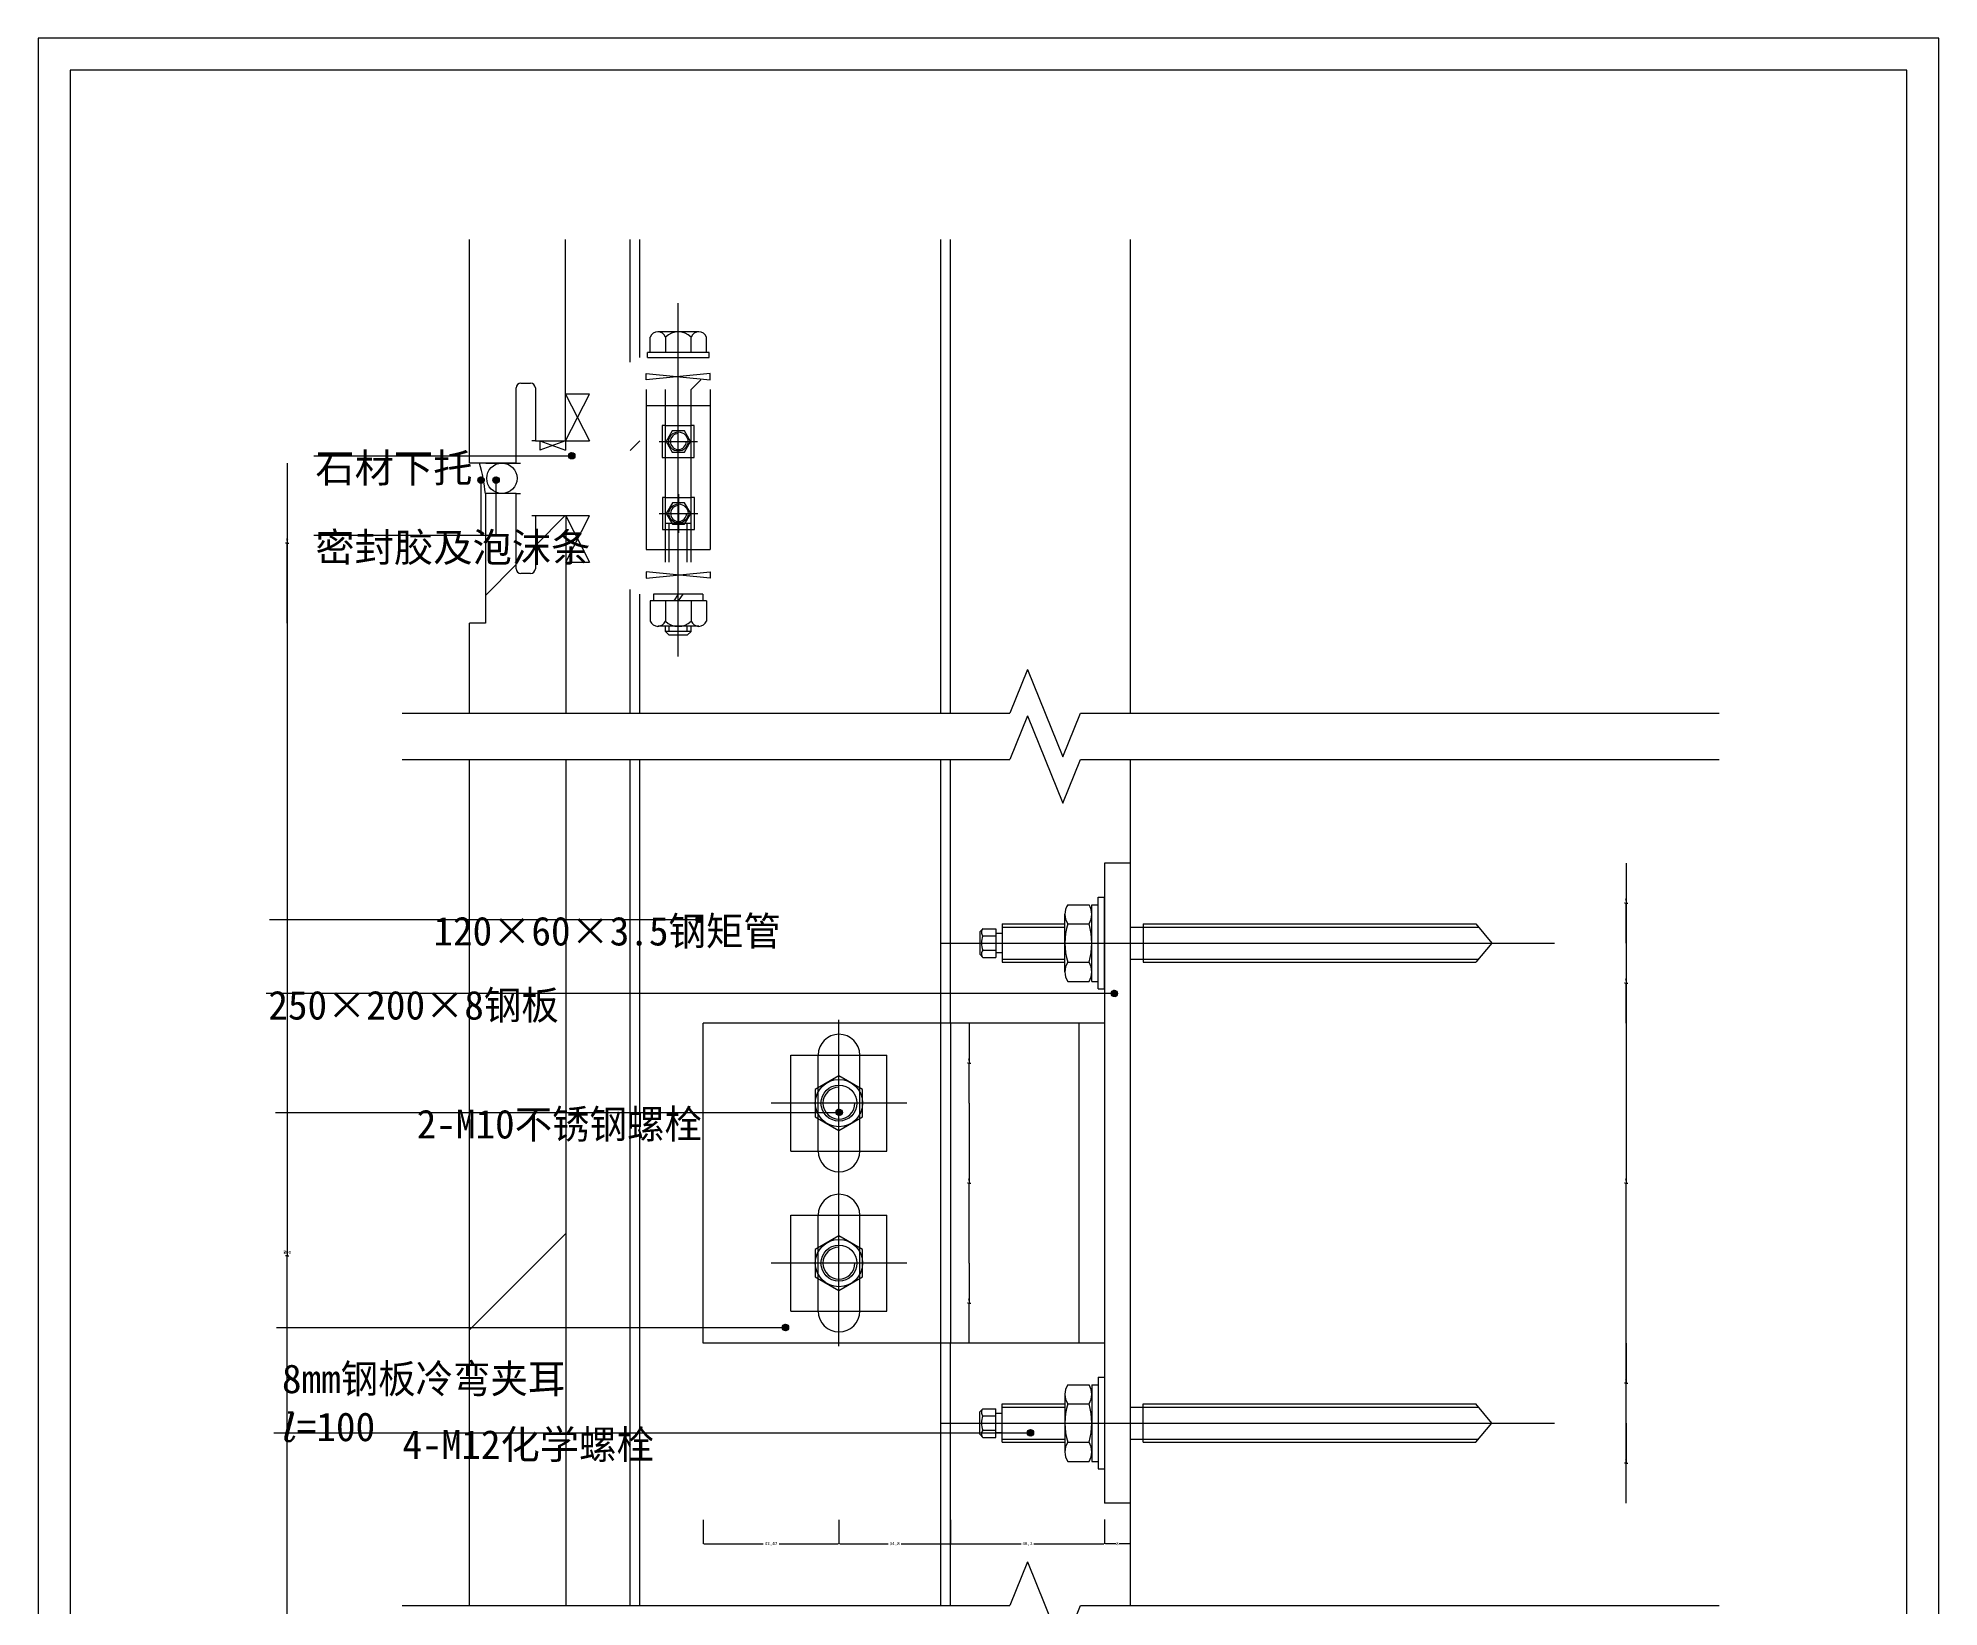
# Model space of a CAD drawing. Header units: metres. Extents: x -1269 to -675, y -2694 to -1854.
# Drawn here: x -1269 to -675, y -2344 to -1854 of the extents above; entities that cross this region are included whole.
import ezdxf

# ---------------------------------------------------------------- set-up
doc = ezdxf.new("R2010")
doc.units = ezdxf.units.M
for name, color, linetype in [('ASHADE', 1, 'Continuous'), ('图层1', 8, 'Continuous'), ('图框', 5, 'Continuous'), ('外形', 3, 'Continuous'), ('文字标注1', 4, 'Continuous'), ('轴线', 6, 'Continuous')]:
    doc.layers.add(name, color=color, linetype=linetype)
doc.dimstyles.get("Standard").update_dxf_attribs({"dimtxt": 2.5, "dimasz": 2.5, "dimexe": 1.25, "dimexo": 0.625, "dimtad": 1, "dimcen": 2.5, "dimazin": 3, "dimtfac": 1, "dimtmove": 0, "dimatfit": 3})

# ---------------------------------------------------------------- blocks, each defined once
blk = doc.blocks.new('_CLOSEDFILLED')
at = {"color": 0, "linetype": 'BYBLOCK'}
blk.add_solid([(-1, 0.2), (0, 0), (-1, -0.2)], dxfattribs=at)
blk = doc.blocks.new('*D1')
for p, q in [((-773.22, -2111.34), (-773.22, -2123.84)), ((-773.47, -2123.84), (-773.72, -2123.84)), ((-773.22, -2136.34), (-773.22, -2123.84)), ((-773.22, -2123.84), (-773.22, -2123.84)), ((-772.97, -2123.84), (-772.72, -2123.84))]:
    blk.add_line(p, q)
at = {"layer": 'Defpoints'}
for p in [(-773.22, -2111.34), (-773.22, -2123.84), (-773.22, -2136.34)]:
    blk.add_point(p, dxfattribs=at)
at = {"xscale": 0.25, "yscale": 0.25}
blk.add_blockref('_CLOSEDFILLED', (-773.22, -2123.84), dxfattribs=at)
at = {"xscale": 0.25, "yscale": 0.25, "rotation": 180}
blk.add_blockref('_CLOSEDFILLED', (-773.22, -2123.84), dxfattribs=at)
at = {"insert": (-773.22, -2122.715), "char_height": 1, "attachment_point": 5}
blk.add_mtext('0', dxfattribs=at)
blk = doc.blocks.new('*D2')
for p, q in [((-773.22, -2136.34), (-773.22, -2148.84)), ((-773.47, -2148.84), (-773.72, -2148.84)), ((-773.22, -2161.34), (-773.22, -2148.84)), ((-773.22, -2148.84), (-773.22, -2148.84)), ((-772.97, -2148.84), (-772.72, -2148.84))]:
    blk.add_line(p, q)
at = {"layer": 'Defpoints'}
for p in [(-773.22, -2136.34), (-773.22, -2148.84), (-773.22, -2161.34)]:
    blk.add_point(p, dxfattribs=at)
at = {"xscale": 0.25, "yscale": 0.25}
blk.add_blockref('_CLOSEDFILLED', (-773.22, -2148.84), dxfattribs=at)
at = {"xscale": 0.25, "yscale": 0.25, "rotation": 180}
blk.add_blockref('_CLOSEDFILLED', (-773.22, -2148.84), dxfattribs=at)
at = {"insert": (-773.22, -2147.715), "char_height": 1, "attachment_point": 5}
blk.add_mtext('0', dxfattribs=at)
blk = doc.blocks.new('*D3')
for p, q in [((-773.22, -2161.34), (-773.22, -2211.34)), ((-773.47, -2211.34), (-773.72, -2211.34)), ((-773.22, -2261.34), (-773.22, -2211.34)), ((-773.22, -2211.34), (-773.22, -2211.34)), ((-772.97, -2211.34), (-772.72, -2211.34))]:
    blk.add_line(p, q)
at = {"layer": 'Defpoints'}
for p in [(-773.22, -2161.34), (-773.22, -2211.34), (-773.22, -2261.34)]:
    blk.add_point(p, dxfattribs=at)
at = {"xscale": 0.25, "yscale": 0.25}
blk.add_blockref('_CLOSEDFILLED', (-773.22, -2211.34), dxfattribs=at)
at = {"xscale": 0.25, "yscale": 0.25, "rotation": 180}
blk.add_blockref('_CLOSEDFILLED', (-773.22, -2211.34), dxfattribs=at)
at = {"insert": (-773.22, -2210.215), "char_height": 1, "attachment_point": 5}
blk.add_mtext('0', dxfattribs=at)
blk = doc.blocks.new('*D4')
for p, q in [((-773.22, -2261.34), (-773.22, -2273.84)), ((-773.47, -2273.84), (-773.72, -2273.84)), ((-773.22, -2286.34), (-773.22, -2273.84)), ((-773.22, -2273.84), (-773.22, -2273.84)), ((-772.97, -2273.84), (-772.72, -2273.84))]:
    blk.add_line(p, q)
at = {"layer": 'Defpoints'}
for p in [(-773.22, -2261.34), (-773.22, -2273.84), (-773.22, -2286.34)]:
    blk.add_point(p, dxfattribs=at)
at = {"xscale": 0.25, "yscale": 0.25}
blk.add_blockref('_CLOSEDFILLED', (-773.22, -2273.84), dxfattribs=at)
at = {"xscale": 0.25, "yscale": 0.25, "rotation": 180}
blk.add_blockref('_CLOSEDFILLED', (-773.22, -2273.84), dxfattribs=at)
at = {"insert": (-773.22, -2272.715), "char_height": 1, "attachment_point": 5}
blk.add_mtext('0', dxfattribs=at)
blk = doc.blocks.new('*D5')
for p, q in [((-773.22, -2286.34), (-773.22, -2298.84)), ((-773.47, -2298.84), (-773.72, -2298.84)), ((-773.22, -2311.34), (-773.22, -2298.84)), ((-773.22, -2298.84), (-773.22, -2298.84)), ((-772.97, -2298.84), (-772.72, -2298.84))]:
    blk.add_line(p, q)
at = {"layer": 'Defpoints'}
for p in [(-773.22, -2286.34), (-773.22, -2298.84), (-773.22, -2311.34)]:
    blk.add_point(p, dxfattribs=at)
at = {"xscale": 0.25, "yscale": 0.25}
blk.add_blockref('_CLOSEDFILLED', (-773.22, -2298.84), dxfattribs=at)
at = {"xscale": 0.25, "yscale": 0.25, "rotation": 180}
blk.add_blockref('_CLOSEDFILLED', (-773.22, -2298.84), dxfattribs=at)
at = {"insert": (-773.22, -2297.715), "char_height": 1, "attachment_point": 5}
blk.add_mtext('0', dxfattribs=at)
blk = doc.blocks.new('*D6')
for p, q in [((-773.22, -2111.34), (-773.22, -2211.34)), ((-773.47, -2211.34), (-773.72, -2211.34)), ((-773.22, -2311.34), (-773.22, -2211.34)), ((-773.22, -2211.34), (-773.22, -2211.34)), ((-772.97, -2211.34), (-772.72, -2211.34))]:
    blk.add_line(p, q)
at = {"layer": 'Defpoints'}
for p in [(-773.22, -2111.34), (-773.22, -2211.34), (-773.22, -2311.34)]:
    blk.add_point(p, dxfattribs=at)
at = {"xscale": 0.25, "yscale": 0.25}
blk.add_blockref('_CLOSEDFILLED', (-773.22, -2211.34), dxfattribs=at)
at = {"xscale": 0.25, "yscale": 0.25, "rotation": 180}
blk.add_blockref('_CLOSEDFILLED', (-773.22, -2211.34), dxfattribs=at)
at = {"insert": (-773.22, -2210.215), "char_height": 1, "attachment_point": 5}
blk.add_mtext('0', dxfattribs=at)
blk = doc.blocks.new('*D7')
for p, q in [((-1191.6, -1986.36), (-1191.6, -2011.36)), ((-1191.85, -2011.36), (-1192.1, -2011.36)), ((-1191.6, -2036.36), (-1191.6, -2011.36)), ((-1191.6, -2011.36), (-1191.6, -2011.36)), ((-1191.35, -2011.36), (-1191.1, -2011.36))]:
    blk.add_line(p, q)
at = {"layer": 'Defpoints'}
for p in [(-1191.6, -1986.36), (-1191.6, -2011.36), (-1191.6, -2036.36)]:
    blk.add_point(p, dxfattribs=at)
at = {"xscale": 0.25, "yscale": 0.25}
blk.add_blockref('_CLOSEDFILLED', (-1191.6, -2011.36), dxfattribs=at)
at = {"xscale": 0.25, "yscale": 0.25, "rotation": 180}
blk.add_blockref('_CLOSEDFILLED', (-1191.6, -2011.36), dxfattribs=at)
at = {"insert": (-1191.6, -2010.235), "char_height": 1, "attachment_point": 5}
blk.add_mtext('0', dxfattribs=at)
blk = doc.blocks.new('*D8')
for p, q in [((-1191.6, -2036.36), (-1191.6, -2234.11)), ((-1191.85, -2234.11), (-1192.1, -2234.11)), ((-1191.6, -2431.86), (-1191.6, -2234.11)), ((-1191.6, -2234.11), (-1191.6, -2234.11)), ((-1191.35, -2234.11), (-1191.1, -2234.11))]:
    blk.add_line(p, q)
at = {"layer": 'Defpoints'}
for p in [(-1191.6, -2036.36), (-1191.6, -2234.11), (-1191.6, -2431.86)]:
    blk.add_point(p, dxfattribs=at)
at = {"xscale": 0.25, "yscale": 0.25}
blk.add_blockref('_CLOSEDFILLED', (-1191.6, -2234.11), dxfattribs=at)
at = {"xscale": 0.25, "yscale": 0.25, "rotation": 180}
blk.add_blockref('_CLOSEDFILLED', (-1191.6, -2234.11), dxfattribs=at)
at = {"insert": (-1191.6, -2232.985), "char_height": 1, "attachment_point": 5}
blk.add_mtext('700', dxfattribs=at)
blk = doc.blocks.new('*D10')
for p, q in [((-1191.6, -1986.36), (-1191.6, -2234.11)), ((-1191.85, -2234.11), (-1192.1, -2234.11)), ((-1191.6, -2481.86), (-1191.6, -2234.11)), ((-1191.6, -2234.11), (-1191.6, -2234.11)), ((-1191.35, -2234.11), (-1191.1, -2234.11))]:
    blk.add_line(p, q)
at = {"layer": 'Defpoints'}
for p in [(-1191.6, -1986.36), (-1191.6, -2234.11), (-1191.6, -2481.86)]:
    blk.add_point(p, dxfattribs=at)
at = {"xscale": 0.25, "yscale": 0.25}
blk.add_blockref('_CLOSEDFILLED', (-1191.6, -2234.11), dxfattribs=at)
at = {"xscale": 0.25, "yscale": 0.25, "rotation": 180}
blk.add_blockref('_CLOSEDFILLED', (-1191.6, -2234.11), dxfattribs=at)
at = {"insert": (-1191.6, -2232.985), "char_height": 1, "attachment_point": 5}
blk.add_mtext('800', dxfattribs=at)
blk = doc.blocks.new('*D17')
for p, q in [((-1061.65, -2316.58), (-1061.65, -2324.1)), ((-1019.18, -2316.58), (-1019.18, -2324.1)), ((-1061.4, -2324.1), (-1042.915, -2324.1)), ((-1037.915, -2324.1), (-1019.43, -2324.1))]:
    blk.add_line(p, q)
at = {"layer": 'Defpoints'}
for p in [(-1061.65, -2316.58), (-1019.18, -2316.58), (-1061.65, -2324.1)]:
    blk.add_point(p, dxfattribs=at)
at = {"xscale": 0.25, "yscale": 0.25, "rotation": 180}
blk.add_blockref('_CLOSEDFILLED', (-1061.65, -2324.1), dxfattribs=at)
at = {"xscale": 0.25, "yscale": 0.25}
blk.add_blockref('_CLOSEDFILLED', (-1019.18, -2324.1), dxfattribs=at)
at = {"insert": (-1040.415, -2324.1), "char_height": 1, "attachment_point": 5}
blk.add_mtext('42,47', dxfattribs=at)
blk = doc.blocks.new('*D18')
for p, q in [((-1019.18, -2316.58), (-1019.18, -2324.1)), ((-984.38, -2316.58), (-984.38, -2324.1)), ((-1018.93, -2324.1), (-1003.78, -2324.1)), ((-999.78, -2324.1), (-984.63, -2324.1))]:
    blk.add_line(p, q)
at = {"layer": 'Defpoints'}
for p in [(-1019.18, -2316.58), (-984.38, -2316.58), (-1019.18, -2324.1)]:
    blk.add_point(p, dxfattribs=at)
at = {"xscale": 0.25, "yscale": 0.25, "rotation": 180}
blk.add_blockref('_CLOSEDFILLED', (-1019.18, -2324.1), dxfattribs=at)
at = {"xscale": 0.25, "yscale": 0.25}
blk.add_blockref('_CLOSEDFILLED', (-984.38, -2324.1), dxfattribs=at)
at = {"insert": (-1001.78, -2324.1), "char_height": 1, "attachment_point": 5}
blk.add_mtext('34,8', dxfattribs=at)
blk = doc.blocks.new('*D19')
for p, q in [((-984.38, -2316.58), (-984.38, -2324.1)), ((-936.18, -2316.58), (-936.18, -2324.1)), ((-984.13, -2324.1), (-962.28, -2324.1)), ((-958.28, -2324.1), (-936.43, -2324.1))]:
    blk.add_line(p, q)
at = {"layer": 'Defpoints'}
for p in [(-984.38, -2316.58), (-936.18, -2316.58), (-984.38, -2324.1)]:
    blk.add_point(p, dxfattribs=at)
at = {"xscale": 0.25, "yscale": 0.25, "rotation": 180}
blk.add_blockref('_CLOSEDFILLED', (-984.38, -2324.1), dxfattribs=at)
at = {"xscale": 0.25, "yscale": 0.25}
blk.add_blockref('_CLOSEDFILLED', (-936.18, -2324.1), dxfattribs=at)
at = {"insert": (-960.28, -2324.1), "char_height": 1, "attachment_point": 5}
blk.add_mtext('48,2', dxfattribs=at)
blk = doc.blocks.new('*D20')
for p, q in [((-936.18, -2316.47), (-936.18, -2324)), ((-928.18, -2316.47), (-928.18, -2324)), ((-935.93, -2324), (-932.68, -2324)), ((-931.68, -2324), (-928.43, -2324))]:
    blk.add_line(p, q)
at = {"layer": 'Defpoints'}
for p in [(-936.18, -2316.47), (-928.18, -2316.47), (-936.18, -2324)]:
    blk.add_point(p, dxfattribs=at)
at = {"xscale": 0.25, "yscale": 0.25, "rotation": 180}
blk.add_blockref('_CLOSEDFILLED', (-936.18, -2324), dxfattribs=at)
at = {"xscale": 0.25, "yscale": 0.25}
blk.add_blockref('_CLOSEDFILLED', (-928.18, -2324), dxfattribs=at)
at = {"insert": (-932.18, -2324), "char_height": 1, "attachment_point": 5}
blk.add_mtext('8', dxfattribs=at)
blk = doc.blocks.new('*D21')
for p, q in [((-978.52, -2161.34), (-978.52, -2173.84)), ((-978.77, -2173.84), (-979.02, -2173.84)), ((-978.52, -2186.34), (-978.52, -2173.84)), ((-978.52, -2173.84), (-978.52, -2173.84)), ((-978.27, -2173.84), (-978.02, -2173.84))]:
    blk.add_line(p, q)
at = {"layer": 'Defpoints'}
for p in [(-978.52, -2161.34), (-978.52, -2173.84), (-978.52, -2186.34)]:
    blk.add_point(p, dxfattribs=at)
at = {"xscale": 0.25, "yscale": 0.25}
blk.add_blockref('_CLOSEDFILLED', (-978.52, -2173.84), dxfattribs=at)
at = {"xscale": 0.25, "yscale": 0.25, "rotation": 180}
blk.add_blockref('_CLOSEDFILLED', (-978.52, -2173.84), dxfattribs=at)
at = {"insert": (-978.52, -2172.715), "char_height": 1, "attachment_point": 5}
blk.add_mtext('0', dxfattribs=at)
blk = doc.blocks.new('*D22')
for p, q in [((-978.52, -2186.34), (-978.52, -2211.34)), ((-978.77, -2211.34), (-979.02, -2211.34)), ((-978.52, -2236.34), (-978.52, -2211.34)), ((-978.52, -2211.34), (-978.52, -2211.34)), ((-978.27, -2211.34), (-978.02, -2211.34))]:
    blk.add_line(p, q)
at = {"layer": 'Defpoints'}
for p in [(-978.52, -2186.34), (-978.52, -2211.34), (-978.52, -2236.34)]:
    blk.add_point(p, dxfattribs=at)
at = {"xscale": 0.25, "yscale": 0.25}
blk.add_blockref('_CLOSEDFILLED', (-978.52, -2211.34), dxfattribs=at)
at = {"xscale": 0.25, "yscale": 0.25, "rotation": 180}
blk.add_blockref('_CLOSEDFILLED', (-978.52, -2211.34), dxfattribs=at)
at = {"insert": (-978.52, -2210.215), "char_height": 1, "attachment_point": 5}
blk.add_mtext('0', dxfattribs=at)
blk = doc.blocks.new('*D23')
for p, q in [((-978.52, -2236.34), (-978.52, -2248.84)), ((-978.77, -2248.84), (-979.02, -2248.84)), ((-978.52, -2261.34), (-978.52, -2248.84)), ((-978.52, -2248.84), (-978.52, -2248.84)), ((-978.27, -2248.84), (-978.02, -2248.84))]:
    blk.add_line(p, q)
at = {"layer": 'Defpoints'}
for p in [(-978.52, -2236.34), (-978.52, -2248.84), (-978.52, -2261.34)]:
    blk.add_point(p, dxfattribs=at)
at = {"xscale": 0.25, "yscale": 0.25}
blk.add_blockref('_CLOSEDFILLED', (-978.52, -2248.84), dxfattribs=at)
at = {"xscale": 0.25, "yscale": 0.25, "rotation": 180}
blk.add_blockref('_CLOSEDFILLED', (-978.52, -2248.84), dxfattribs=at)
at = {"insert": (-978.52, -2247.715), "char_height": 1, "attachment_point": 5}
blk.add_mtext('0', dxfattribs=at)

msp = doc.modelspace()

# ---------------------------------------------------------------- hatches: boundary and pattern name
at = {"layer": 'ASHADE'}
h = msp.add_hatch(dxfattribs=at)
h.set_pattern_fill('SOLID')
h.paths.add_polyline_path([(-1103.68, -1984.06, 1), (-1101.68, -1984.06, 1)])
h = msp.add_hatch(dxfattribs=at)
h.set_pattern_fill('SOLID')
h.paths.add_polyline_path([(-1131.02, -1992.65, 1), (-1131.02, -1990.65, 1)])
h = msp.add_hatch(dxfattribs=at)
h.set_pattern_fill('SOLID')
h.paths.add_polyline_path([(-1126.33, -1992.65, 1), (-1126.33, -1990.65, 1)])
h = msp.add_hatch(dxfattribs=at)
h.set_pattern_fill('SOLID')
h.paths.add_polyline_path([(-1063.91, -2128.93, 1), (-1061.91, -2128.93, 1)])
h = msp.add_hatch(dxfattribs=at)
h.set_pattern_fill('SOLID')
h.paths.add_polyline_path([(-934.15, -2152.08, 1), (-932.15, -2152.08, 1)])
h = msp.add_hatch(dxfattribs=at)
h.set_pattern_fill('SOLID')
h.paths.add_polyline_path([(-1020.13, -2189.24, 1), (-1018.13, -2189.24, 1)])
h = msp.add_hatch(dxfattribs=at)
h.set_pattern_fill('SOLID')
h.paths.add_polyline_path([(-1036.91, -2256.46, 1), (-1034.91, -2256.46, 1)])
h = msp.add_hatch(dxfattribs=at)
h.set_pattern_fill('SOLID')
h.paths.add_polyline_path([(-960.36, -2289.38, 1), (-958.36, -2289.38, 1)])
at = {"layer": '图层1'}
h = msp.add_hatch(dxfattribs=at)
h.set_pattern_fill('ANSI33', scale=50)
h.paths.add_polyline_path([(-1104.68, -1916.48), (-1134.68, -1916.48), (-1134.68, -1986.36), (-1120.06, -1986.36), (-1120.06, -1962.86, -0.41), (-1118.56, -1961.36), (-1115.56, -1961.36, -0.41), (-1114.06, -1962.86), (-1114.06, -1979.36), (-1104.68, -1979.36)])
h = msp.add_hatch(dxfattribs=at)
h.set_pattern_fill('AR-CONC', scale=10)
h.paths.add_polyline_path([(-783.02, -2064.46), (-783.02, -1916.48), (-928.18, -1916.48), (-928.18, -2064.46)])
h = msp.add_hatch(dxfattribs=at)
h.set_pattern_fill('ANSI31', scale=200)
h.paths.add_polyline_path([(-783.02, -1916.48), (-928.18, -1916.48), (-928.18, -2064.46), (-783.02, -2064.46)])
h = msp.add_hatch(dxfattribs=at)
h.set_pattern_fill('AR-SAND')
h.paths.add_polyline_path([(-1118.56, -1961.36, 0.41), (-1120.06, -1962.86), (-1120.06, -1979.36), (-1119.18, -1979.36), (-1119.18, -1967.69, -0.6), (-1117.93, -1965.36), (-1116.43, -1965.36, -0.6), (-1115.18, -1967.69), (-1115.18, -1979.36), (-1114.06, -1979.36), (-1114.06, -1962.86, 0.41), (-1115.56, -1961.36)])
h = msp.add_hatch(dxfattribs=at)
h.set_pattern_fill('ANSI31', scale=20)
h.paths.add_polyline_path([(-1059.38, -1963.36, -0.41), (-1057.38, -1965.36), (-1057.38, -1970.36), (-1054.38, -1970.36), (-1054.38, -1965.36, 0.41), (-1059.38, -1960.36), (-1069.38, -1960.36), (-1069.38, -1963.36)])
h.paths.add_polyline_path([(-1079.38, -1960.36, 0.41), (-1084.38, -1965.36), (-1084.38, -2015.36, 0.41), (-1079.38, -2020.36), (-1069.38, -2020.36), (-1069.38, -2017.36), (-1079.38, -2017.36, -0.41), (-1081.38, -2015.36), (-1081.38, -1965.36, -0.41), (-1079.38, -1963.36), (-1069.38, -1963.36), (-1069.38, -1960.36)])
h.paths.add_polyline_path([(-1059.38, -2020.36, 0.41), (-1054.38, -2015.36), (-1054.38, -2010.36), (-1057.38, -2010.36), (-1057.38, -2015.36, -0.41), (-1059.38, -2017.36), (-1069.38, -2017.36), (-1069.38, -2020.36)])
h = msp.add_hatch(dxfattribs=at)
h.set_pattern_fill('AR-SAND')
h.paths.add_polyline_path([(-1129.68, -1995.86, 0.05), (-1131.53, -1986.36), (-1124.51, -1986.36, 0.41), (-1129.26, -1991.11, 0.41), (-1124.51, -1995.86)])
h = msp.add_hatch(dxfattribs=at)
h.set_pattern_fill('ANSI37', scale=20)
h.paths.add_polyline_path([(-1129.26, -1991.11, 1), (-1119.76, -1991.11, 1)])
h = msp.add_hatch(dxfattribs=at)
h.set_pattern_fill('ANSI33', scale=50)
h.paths.add_polyline_path([(-1104.56, -2002.86), (-1114.06, -2002.86), (-1114.06, -2019.36, -0.41), (-1115.56, -2020.86), (-1118.56, -2020.86, -0.41), (-1120.06, -2019.36), (-1120.06, -1995.86), (-1129.68, -1995.86), (-1129.68, -2036.36), (-1134.68, -2036.36), (-1134.68, -2064.46), (-1104.56, -2064.46)])
h = msp.add_hatch(dxfattribs=at)
h.set_pattern_fill('AR-SAND')
h.paths.add_polyline_path([(-1119.18, -1996.36, -0.41), (-1118.68, -1995.86), (-1120.06, -1995.86), (-1120.06, -2019.36, 0.41), (-1118.56, -2020.86), (-1115.56, -2020.86, 0.41), (-1114.06, -2019.36), (-1114.06, -2002.86), (-1115.18, -2002.86), (-1115.18, -2014.53, -0.6), (-1116.43, -2016.86), (-1117.93, -2016.86, -0.6), (-1119.18, -2014.53)])
h = msp.add_hatch(dxfattribs=at)
h.set_pattern_fill('ANSI33', scale=50)
h.paths.add_polyline_path([(-1104.56, -2078.98), (-1134.68, -2078.98), (-1134.68, -2343.36), (-1104.56, -2343.36)])
h = msp.add_hatch(dxfattribs=at)
h.set_pattern_fill('AR-CONC', scale=10)
h.paths.add_polyline_path([(-928.18, -2078.98), (-928.18, -2131.34), (-924.18, -2131.34), (-924.18, -2130.34), (-820.18, -2130.34), (-815.18, -2136.34), (-820.18, -2142.34), (-924.18, -2142.34), (-924.18, -2141.34), (-928.18, -2141.34), (-928.18, -2281.34), (-924.18, -2281.34), (-924.18, -2280.34), (-820.18, -2280.34), (-815.18, -2286.34), (-820.18, -2292.34), (-924.18, -2292.34), (-924.18, -2291.34), (-928.18, -2291.34), (-928.18, -2343.36), (-783.02, -2343.36), (-783.02, -2078.98)])
h = msp.add_hatch(dxfattribs=at)
h.set_pattern_fill('ANSI31', scale=200)
h.paths.add_polyline_path([(-783.02, -2078.98), (-928.18, -2078.98), (-928.18, -2131.34), (-924.18, -2131.34), (-924.18, -2130.34), (-820.18, -2130.34), (-815.18, -2136.34), (-820.18, -2142.34), (-924.18, -2142.34), (-924.18, -2141.34), (-928.18, -2141.34), (-928.18, -2281.34), (-924.18, -2281.34), (-924.18, -2280.34), (-820.18, -2280.34), (-815.18, -2286.34), (-820.18, -2292.34), (-924.18, -2292.34), (-924.18, -2291.34), (-928.18, -2291.34), (-928.18, -2343.36), (-783.02, -2343.36)])

# ---------------------------------------------------------------- linework, layer by layer
for p, q in [((-1078.18, -1951.76), (-1078.18, -1946.96)), ((-1062.98, -1945.36), (-1075.78, -1945.36)), ((-1060.58, -1951.76), (-1060.58, -1946.96)), ((-1078.98, -1953.36), (-1078.98, -1951.76)), ((-1078.98, -1953.36), (-1059.78, -1953.36)), ((-1059.38, -1958.36), (-1079.38, -1960.36)), ((-1079.38, -1958.36), (-1059.38, -1960.36)), ((-1079.38, -1960.36), (-1079.38, -1958.36)), ((-1059.38, -1960.36), (-1059.38, -1958.36)), ((-1104.68, -1964.86), (-1097.18, -1979.36)), ((-1104.68, -1979.36), (-1097.18, -1964.86)), ((-1097.18, -1964.86), (-1104.68, -1964.86)), ((-1079.38, -1963.36), (-1079.38, -2013.36)), ((-1073.4, -2017.36), (-1073.4, -1963.36)), ((-1065.4, -2017.36), (-1065.4, -1963.36)), ((-1059.38, -1963.36), (-1059.38, -2013.36)), ((-1079.38, -1968.36), (-1073.4, -1968.36)), ((-1065.4, -1968.36), (-1059.38, -1968.36)), ((-1114.06, -1979.36), (-1115.18, -1979.36)), ((-1112.68, -1979.36), (-1104.68, -1982.36)), ((-1104.68, -1979.36), (-1112.68, -1982.36)), ((-1112.68, -1979.36), (-1112.68, -1982.36)), ((-1104.68, -1979.36), (-1097.18, -1979.36)), ((-1104.68, -1979.36), (-1104.68, -1982.36)), ((-1104.56, -2002.86), (-1097.18, -2017.36)), ((-1104.56, -2017.36), (-1097.18, -2002.86)), ((-1097.18, -2002.86), (-1104.56, -2002.86)), ((-1073.4, -2005.1), (-1065.4, -2005.1)), ((-1072.2, -2017.36), (-1072.2, -2005.1)), ((-1066.6, -2017.36), (-1066.6, -2005.1)), ((-1079.38, -2013.36), (-1073.4, -2013.36)), ((-1065.4, -2013.36), (-1059.38, -2013.36)), ((-1104.56, -2017.36), (-1097.18, -2017.36)), ((-1079.38, -2022.36), (-1059.38, -2020.36)), ((-1059.38, -2022.36), (-1079.38, -2020.36)), ((-1079.38, -2020.36), (-1079.38, -2022.36)), ((-1059.38, -2020.36), (-1059.38, -2022.36)), ((-1060.6, -2029.36), (-1078.2, -2029.36)), ((-1078.2, -2029.36), (-1078.2, -2035.76)), ((-1061.68, -2027.36), (-1077.12, -2027.36)), ((-1077.12, -2027.36), (-1077.12, -2029.36)), ((-1061.68, -2029.36), (-1077.12, -2029.36)), ((-1073.4, -2029.36), (-1073.4, -2035.76)), ((-1069.38, -2027.36), (-1070.8, -2029.36)), ((-1067.97, -2027.36), (-1069.39, -2029.36)), ((-1065.4, -2029.36), (-1065.4, -2035.76)), ((-1061.68, -2027.36), (-1061.68, -2029.36)), ((-1060.6, -2029.36), (-1060.6, -2035.76)), ((-1063, -2037.36), (-1075.8, -2037.36)), ((-1073.4, -2038.96), (-1073.4, -2037.36)), ((-1072.2, -2038.96), (-1072.2, -2037.36)), ((-1066.6, -2038.96), (-1066.6, -2037.36)), ((-1065.4, -2038.96), (-1065.4, -2037.36)), ((-1073.4, -2038.96), (-1072.2, -2040.16)), ((-1065.4, -2038.96), (-1073.4, -2038.96)), ((-1066.6, -2040.16), (-1072.2, -2040.16)), ((-1066.6, -2040.16), (-1065.4, -2038.96)), ((-960.27, -2050.81), (-965.78, -2064.46)), ((-960.27, -2050.81), (-949.24, -2078.1)), ((-1155.71, -2064.46), (-965.78, -2064.46)), ((-960.27, -2065.33), (-965.78, -2078.98)), ((-960.27, -2065.33), (-949.24, -2092.63)), ((-949.24, -2078.1), (-943.72, -2064.46)), ((-943.72, -2064.46), (-744.12, -2064.46)), ((-1155.71, -2078.98), (-965.78, -2078.98)), ((-949.24, -2092.63), (-943.72, -2078.98)), ((-943.72, -2078.98), (-744.12, -2078.98)), ((-947.72, -2124.35), (-941.04, -2124.35)), ((-940.18, -2124.35), (-938.18, -2124.35)), ((-940.18, -2148.33), (-940.18, -2124.35)), ((-938.18, -2122.03), (-936.18, -2122.03)), ((-938.18, -2150.65), (-938.18, -2122.03)), ((-936.18, -2150.65), (-936.18, -2122.03)), ((-974.18, -2131.84), (-975.18, -2132.84)), ((-974.18, -2131.84), (-970.18, -2131.84)), ((-970.18, -2131.84), (-970.18, -2140.84)), ((-968.18, -2130.34), (-968.18, -2142.34)), ((-968.18, -2130.34), (-948.58, -2130.34)), ((-968.18, -2131.34), (-948.58, -2131.34)), ((-948.58, -2145.33), (-948.58, -2127.35)), ((-947.72, -2130.34), (-941.04, -2130.34)), ((-928.18, -2131.34), (-819.35, -2131.34)), ((-924.18, -2130.34), (-924.18, -2142.34)), ((-924.18, -2130.34), (-820.18, -2130.34)), ((-820.18, -2130.34), (-815.18, -2136.34)), ((-975.18, -2132.84), (-975.18, -2139.84)), ((-974.18, -2134.09), (-970.18, -2134.09)), ((-968.18, -2133.34), (-970.18, -2133.34)), ((-815.18, -2136.34), (-820.18, -2142.34)), ((-975.18, -2139.84), (-974.18, -2140.84)), ((-974.18, -2138.59), (-970.18, -2138.59)), ((-974.18, -2140.84), (-970.18, -2140.84)), ((-968.18, -2139.34), (-970.18, -2139.34)), ((-968.18, -2141.34), (-948.58, -2141.34)), ((-968.18, -2142.34), (-948.58, -2142.34)), ((-947.72, -2142.33), (-941.04, -2142.33)), ((-928.18, -2141.34), (-819.35, -2141.34)), ((-924.18, -2142.34), (-820.18, -2142.34)), ((-947.72, -2148.33), (-941.04, -2148.33)), ((-940.18, -2148.33), (-938.18, -2148.33)), ((-938.18, -2150.65), (-936.18, -2150.65)), ((-947.72, -2274.35), (-941.04, -2274.35)), ((-940.18, -2274.35), (-940.18, -2298.33)), ((-940.18, -2274.35), (-938.18, -2274.35)), ((-938.18, -2272.03), (-938.18, -2300.65)), ((-938.18, -2272.03), (-936.18, -2272.03)), ((-936.18, -2272.03), (-936.18, -2300.65)), ((-968.18, -2292.34), (-968.18, -2280.34)), ((-968.18, -2280.34), (-948.58, -2280.34)), ((-948.58, -2277.35), (-948.58, -2295.33)), ((-947.72, -2280.34), (-941.04, -2280.34)), ((-924.18, -2292.34), (-924.18, -2280.34)), ((-924.18, -2280.34), (-820.18, -2280.34)), ((-815.18, -2286.34), (-820.18, -2280.34)), ((-975.18, -2282.84), (-974.18, -2281.84)), ((-975.18, -2289.84), (-975.18, -2282.84)), ((-974.18, -2281.84), (-970.18, -2281.84)), ((-974.18, -2284.09), (-970.18, -2284.09)), ((-970.18, -2290.84), (-970.18, -2281.84)), ((-968.18, -2283.34), (-970.18, -2283.34)), ((-968.18, -2281.34), (-948.58, -2281.34)), ((-928.18, -2281.34), (-819.35, -2281.34)), ((-820.18, -2292.34), (-815.18, -2286.34)), ((-974.18, -2290.84), (-975.18, -2289.84)), ((-974.18, -2288.59), (-970.18, -2288.59)), ((-974.18, -2290.84), (-970.18, -2290.84)), ((-968.18, -2289.34), (-970.18, -2289.34)), ((-968.18, -2291.34), (-948.58, -2291.34)), ((-968.18, -2292.34), (-948.58, -2292.34)), ((-947.72, -2292.33), (-941.04, -2292.33)), ((-928.18, -2291.34), (-819.35, -2291.34)), ((-924.18, -2292.34), (-820.18, -2292.34)), ((-947.72, -2298.33), (-941.04, -2298.33)), ((-940.18, -2298.33), (-938.18, -2298.33)), ((-938.18, -2300.65), (-936.18, -2300.65)), ((-960.27, -2329.71), (-965.78, -2343.36)), ((-960.27, -2329.71), (-949.24, -2357)), ((-1155.71, -2343.36), (-965.78, -2343.36)), ((-949.24, -2357), (-943.72, -2343.36)), ((-943.72, -2343.36), (-744.12, -2343.36))]:
    msp.add_line(p, q)
for points in [[(-1065.38, -1951.76), (-1065.38, -1946.96, 0.4), (-1073.38, -1946.96), (-1073.38, -1951.76)], [(-1078.2, -2035.76, 0.67), (-1073.4, -2035.76, 0.4), (-1065.4, -2035.76, 0.67), (-1060.6, -2035.76)]]:
    msp.add_lwpolyline(points, format="xyb")
for points in [[(-1059.78, -1953.36), (-1059.78, -1951.76), (-1078.98, -1951.76)], [(-1073.4, -1974.61), (-1074.38, -1974.61), (-1074.38, -1984.61), (-1073.4, -1984.61)], [(-1065.4, -1984.61), (-1064.38, -1984.61), (-1064.38, -1974.61), (-1065.4, -1974.61)], [(-1073.34, -1997.11), (-1074.32, -1997.11), (-1074.32, -2007.11), (-1073.34, -2007.11)], [(-1065.34, -2007.11), (-1064.32, -2007.11), (-1064.32, -1997.11), (-1065.34, -1997.11)]]:
    msp.add_lwpolyline(points)
for centre, radius in [((-1124.51, -1991.11), 4.75), ((-1019.18, -2186.34), 7.39), ((-1019.18, -2236.34), 7.39)]:
    msp.add_circle(centre, radius)
for centre, radius, start, end in [((-1075.78, -1947.96), 2.6, 22.62, 157.38), ((-1062.98, -1947.96), 2.6, 22.62, 157.38), ((-1177.25, -2000.17), 47.76, 5.17, 16.8), ((-942.95, -2127.35), 5.63, 147.86, 212.14), ((-945.82, -2127.35), 5.63, 327.86, 32.14), ((-973.17, -2132.96), 1.52, 132.07, 227.93), ((-927.34, -2136.34), 21.24, 163.61, 196.39), ((-947.72, -2130.34), 0, 0, 64.27), ((-961.42, -2136.34), 21.24, 343.61, 16.39), ((-969.37, -2136.34), 5.31, 154.94, 205.06), ((-973.17, -2139.71), 1.52, 132.07, 227.93), ((-942.95, -2145.33), 5.63, 147.86, 212.14), ((-945.82, -2145.33), 5.63, 327.86, 32.14), ((-1019.18, -2171.34), 6.5, 0, 180), ((-1019.18, -2201.34), 6.5, 180, 0), ((-1019.18, -2221.34), 6.5, 0, 180), ((-1019.18, -2251.34), 6.5, 180, 0), ((-942.95, -2277.35), 5.63, 147.86, 212.14), ((-945.82, -2277.35), 5.63, 327.86, 32.14), ((-927.34, -2286.34), 21.24, 163.61, 196.39), ((-961.42, -2286.34), 21.24, 343.61, 16.39), ((-973.17, -2282.96), 1.52, 132.07, 227.93), ((-969.37, -2286.34), 5.31, 154.94, 205.06), ((-973.17, -2289.71), 1.52, 132.07, 227.93), ((-942.95, -2295.33), 5.63, 147.86, 212.14), ((-947.72, -2292.33), 0, 295.73, 0), ((-945.82, -2295.33), 5.63, 327.86, 32.14)]:
    msp.add_arc(centre, radius, start, end)
at = {"layer": 'ASHADE'}
for p, q in [((-1183.25, -1984.06), (-1102.68, -1984.06)), ((-1131.02, -2008.85), (-1131.02, -1991.65)), ((-1126.33, -2008.85), (-1126.33, -1991.65)), ((-1183.25, -2008.85), (-1126.33, -2008.85)), ((-1197.14, -2128.93), (-1062.91, -2128.93)), ((-933.15, -2152.08), (-1198.16, -2152.08)), ((-1195.26, -2189.24), (-1019.13, -2189.24)), ((-1194.93, -2256.46), (-1035.91, -2256.46)), ((-1195.75, -2289.38), (-959.36, -2289.38))]:
    msp.add_line(p, q, dxfattribs=at)
for centre in [(-1102.68, -1984.06), (-1131.02, -1991.65), (-1126.33, -1991.65), (-1062.91, -2128.93), (-933.15, -2152.08), (-1019.13, -2189.24), (-1035.91, -2256.46), (-959.36, -2289.38)]:
    msp.add_circle(centre, 1, dxfattribs=at)
for centre in [(-1019.18, -2186.34), (-1019.18, -2236.34)]:
    msp.add_arc(centre, 5, 90, 0, dxfattribs=at)
at = {"layer": '图层1'}
for p, q in [((-1269.46, -1853.52), (-1269.46, -2693.52)), ((-675.46, -1853.52), (-1269.46, -1853.52)), ((-675.46, -2693.52), (-675.46, -1853.52)), ((-1081.38, -1953.37), (-1081.38, -1916.48)), ((-987.38, -2064.46), (-987.38, -1916.48)), ((-1073.4, -1968.36), (-1065.4, -1968.36)), ((-1073.4, -1974.61), (-1065.4, -1974.61)), ((-1120.06, -1986.36), (-1118.68, -1986.36)), ((-1073.4, -1984.61), (-1065.4, -1984.61)), ((-1120.06, -1995.86), (-1118.68, -1995.86)), ((-1073.34, -1997.11), (-1065.34, -1997.11)), ((-1114.06, -2002.86), (-1115.18, -2002.86)), ((-1073.34, -2007.11), (-1065.34, -2007.11)), ((-1073.4, -2013.36), (-1065.4, -2013.36)), ((-1081.38, -2064.46), (-1081.38, -2027.35)), ((-1081.38, -2343.36), (-1081.38, -2078.98)), ((-987.38, -2343.36), (-987.38, -2078.98)), ((-984.38, -2161.34), (-984.38, -2261.34)), ((-1025.68, -2201.34), (-1025.68, -2171.34)), ((-1012.68, -2201.34), (-1012.68, -2171.34)), ((-1025.68, -2251.34), (-1025.68, -2221.34)), ((-1012.68, -2251.34), (-1012.68, -2221.34))]:
    msp.add_line(p, q, dxfattribs=at)
for points in [[(-1071.29, -1976.3), (-1073.2, -1979.61), (-1071.29, -1982.92), (-1067.47, -1982.92), (-1065.56, -1979.61), (-1067.47, -1976.3)], [(-1071.23, -1998.8), (-1073.14, -2002.11), (-1071.23, -2005.42), (-1067.41, -2005.42), (-1065.5, -2002.11), (-1067.41, -1998.8)]]:
    msp.add_lwpolyline(points, close=True, dxfattribs=at)
for centre in [(-1069.38, -1979.61), (-1069.32, -2002.11)]:
    msp.add_circle(centre, 3, dxfattribs=at)
for centre in [(-1069.38, -1979.61), (-1069.32, -2002.11)]:
    msp.add_arc(centre, 2.5, 90, 0, dxfattribs=at)
at = {"layer": '图框'}
for p, q in [((-1259.46, -1863.52), (-1259.46, -2683.52)), ((-685.46, -1863.52), (-1259.46, -1863.52)), ((-685.46, -2683.52), (-685.46, -1863.52))]:
    msp.add_line(p, q, dxfattribs=at)
at = {"layer": '外形'}
for p, q in [((-1134.68, -1986.36), (-1134.68, -1916.48)), ((-1104.68, -1979.36), (-1104.68, -1916.48)), ((-928.18, -1916.48), (-928.18, -2064.46)), ((-1120.06, -1986.36), (-1120.06, -1962.86)), ((-1118.56, -1961.36), (-1115.56, -1961.36)), ((-1114.06, -1962.86), (-1114.06, -1979.36)), ((-1114.06, -1979.36), (-1104.68, -1979.36)), ((-1120.06, -1986.36), (-1134.68, -1986.36)), ((-1129.56, -1986.36), (-1120.06, -1986.36)), ((-1129.68, -1995.86), (-1129.68, -2036.36)), ((-1120.06, -1995.86), (-1129.68, -1995.86)), ((-1120.06, -2019.36), (-1120.06, -1995.86)), ((-1114.06, -2002.86), (-1114.06, -2019.36)), ((-1104.56, -2002.86), (-1114.06, -2002.86)), ((-1104.56, -2002.86), (-1104.56, -2064.46)), ((-1115.56, -2020.86), (-1118.56, -2020.86)), ((-1129.68, -2036.36), (-1134.68, -2036.36)), ((-1134.68, -2064.46), (-1134.68, -2036.36)), ((-1134.68, -2343.36), (-1134.68, -2078.98)), ((-1104.56, -2078.98), (-1104.56, -2343.36)), ((-928.18, -2078.98), (-928.18, -2343.36))]:
    msp.add_line(p, q, dxfattribs=at)
for centre, start, end in [((-1118.56, -1962.86), 90, 180), ((-1115.56, -1962.86), 0, 90), ((-1118.56, -2019.36), 180, 270), ((-1115.56, -2019.36), 270, 0)]:
    msp.add_arc(centre, 1.5, start, end, dxfattribs=at)
at = {"layer": '文字标注1'}
for p, q in [((-1084.38, -1954.86), (-1084.38, -1916.48)), ((-984.38, -2064.46), (-984.38, -1916.48)), ((-1084.38, -2064.46), (-1084.38, -2025.86)), ((-1084.38, -2343.36), (-1084.38, -2078.98)), ((-984.38, -2161.34), (-984.38, -2078.98)), ((-928.18, -2111.34), (-936.18, -2111.34)), ((-936.18, -2111.34), (-936.18, -2311.34)), ((-936.18, -2161.34), (-1061.65, -2161.34)), ((-1061.65, -2261.34), (-1061.65, -2161.34)), ((-944.18, -2261.34), (-944.18, -2161.34)), ((-1034.18, -2171.34), (-1004.18, -2171.34)), ((-1034.18, -2201.34), (-1034.18, -2171.34)), ((-1004.18, -2201.34), (-1004.18, -2171.34)), ((-1034.18, -2201.34), (-1004.18, -2201.34)), ((-1034.18, -2221.34), (-1004.18, -2221.34)), ((-1034.18, -2251.34), (-1034.18, -2221.34)), ((-1004.18, -2251.34), (-1004.18, -2221.34)), ((-1034.18, -2251.34), (-1004.18, -2251.34)), ((-936.18, -2261.34), (-1061.65, -2261.34)), ((-984.38, -2343.36), (-984.38, -2261.34)), ((-928.18, -2311.34), (-936.18, -2311.34))]:
    msp.add_line(p, q, dxfattribs=at)
for points in [[(-1011.8, -2182.07), (-1019.18, -2177.81), (-1026.57, -2182.07), (-1026.57, -2190.6), (-1019.18, -2194.87), (-1011.8, -2190.6)], [(-1011.8, -2232.07), (-1019.18, -2227.81), (-1026.57, -2232.07), (-1026.57, -2240.6), (-1019.18, -2244.87), (-1011.8, -2240.6)]]:
    msp.add_lwpolyline(points, close=True, dxfattribs=at)
for centre in [(-1019.18, -2186.34), (-1019.18, -2236.34)]:
    msp.add_circle(centre, 5.62, dxfattribs=at)
at = {"layer": '轴线'}
for p, q in [((-1069.38, -2046.81), (-1069.38, -1936.36)), ((-1075.42, -1979.61), (-1063.34, -1979.61)), ((-1069.32, -1996.07), (-1069.32, -2008.16)), ((-1075.36, -2002.11), (-1063.28, -2002.11)), ((-987.38, -2136.34), (-795.61, -2136.34)), ((-1019.18, -2212.31), (-1019.18, -2160.37)), ((-997.99, -2186.34), (-1040.38, -2186.34)), ((-1019.18, -2262.31), (-1019.18, -2210.37)), ((-997.99, -2236.34), (-1040.38, -2236.34)), ((-987.38, -2286.34), (-795.61, -2286.34))]:
    msp.add_line(p, q, dxfattribs=at)

# ---------------------------------------------------------------- texts
at = {"layer": 'ASHADE', "char_height": 9, "attachment_point": 1}
for s, insert in [('{\\fSystem|b0|i0|c134|p32;石材下托}', (-1182.79, -1983.39)), ('{\\fSystem|b0|i0|c134|p32;密封胶及泡沫条}', (-1182.79, -2008.18)), ('120×60×3.5钢矩管', (-1145.91, -2128.09)), ('250×200×8钢板', (-1197.49, -2151.24)), ('2-M10不锈钢螺栓', (-1151.13, -2188.4)), ('8mm钢板冷弯夹耳\\P{\\Fitalic.shx|c0;l}=100', (-1193.24, -2267.98)), ('4-M12{\\fSystem|b0|i0|c134|p32;化学}螺栓', (-1155.56, -2288.54))]:
    msp.add_mtext(s, dxfattribs=dict(at, insert=insert))

# ---------------------------------------------------------------- dimensions: what is measured, and where the dimension line sits
for p1, p2, text, picture in [((-1191.6, -1986.36), (-1191.6, -2481.86), '800', '*D10'), ((-1191.6, -2036.36), (-1191.6, -2431.86), '700', '*D8')]:
    dim = msp.add_linear_dim(base=(-1191.6, -2234.11), p1=p1, p2=p2, text=text, dimstyle='Standard')
    dim.commit()
    dim.dimension.update_dxf_attribs({"geometry": picture, "text_midpoint": (-1191.6, -2232.985)})
for base, p1, p2, picture, middle in [((-1191.6, -2011.36), (-1191.6, -1986.36), (-1191.6, -2036.36), '*D7', (-1191.6, -2010.235)), ((-773.22, -2123.84), (-773.22, -2111.34), (-773.22, -2136.34), '*D1', (-773.22, -2122.715)), ((-773.22, -2211.34), (-773.22, -2311.34), (-773.22, -2111.34), '*D6', (-773.22, -2210.215)), ((-773.22, -2148.84), (-773.22, -2136.34), (-773.22, -2161.34), '*D2', (-773.22, -2147.715)), ((-978.52, -2173.84), (-978.52, -2161.34), (-978.52, -2186.34), '*D21', (-978.52, -2172.715)), ((-773.22, -2211.34), (-773.22, -2161.34), (-773.22, -2261.34), '*D3', (-773.22, -2210.215)), ((-978.52, -2211.34), (-978.52, -2186.34), (-978.52, -2236.34), '*D22', (-978.52, -2210.215)), ((-978.52, -2248.84), (-978.52, -2236.34), (-978.52, -2261.34), '*D23', (-978.52, -2247.715)), ((-773.22, -2273.84), (-773.22, -2261.34), (-773.22, -2286.34), '*D4', (-773.22, -2272.715)), ((-773.22, -2298.84), (-773.22, -2286.34), (-773.22, -2311.34), '*D5', (-773.22, -2297.715)), ((-1061.65, -2324.1), (-1061.65, -2316.58), (-1019.18, -2316.58), '*D17', (-1040.415, -2324.1)), ((-1019.18, -2324.1), (-1019.18, -2316.58), (-984.38, -2316.58), '*D18', (-1001.78, -2324.1)), ((-984.38, -2324.1), (-984.38, -2316.58), (-936.18, -2316.58), '*D19', (-960.28, -2324.1)), ((-936.18, -2324), (-936.18, -2316.47), (-928.18, -2316.47), '*D20', (-932.18, -2324))]:
    dim = msp.add_linear_dim(base=base, p1=p1, p2=p2, dimstyle='Standard')
    dim.commit()
    dim.dimension.update_dxf_attribs({"geometry": picture, "text_midpoint": middle})

doc.saveas('drawing.dxf')
